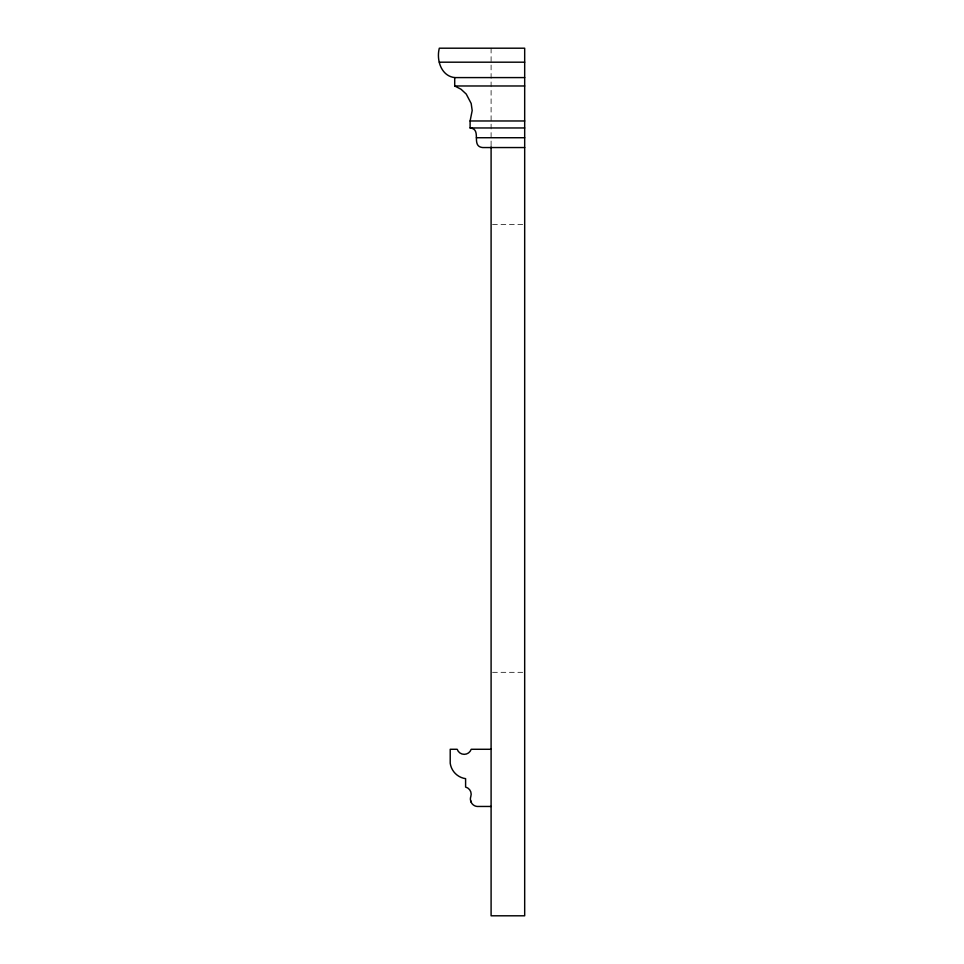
<?xml version="1.0" encoding="UTF-8"?>
<svg xmlns="http://www.w3.org/2000/svg" width="964" height="964" viewBox="0 0 964 964"><rect width="100%" height="100%" fill="white"/><g stroke="black" fill="none" stroke-linecap="round" stroke-linejoin="round"><path stroke-width="0.72" stroke-dasharray="4.82 3.62" d="M492.556 224.516L523.223 224.516M492.556 672.318L523.223 672.318M491.098 48.2L491.098 146.106"/><path stroke-width="1.45" d="M491.098 146.817L491.098 915.8L524.681 915.8L524.681 48.2L439.319 48.2C436.222 59.901 441.09 76.023 454.707 77.59L454.707 85.977L461.033 89.242L466.251 94.086L471.179 103.497L472.191 110.547L470.107 120.97L470.107 127.959C482.337 129.152 470.444 146.359 482.699 147.552L524.681 147.552M439.319 62.19L524.681 62.19M454.707 77.59L524.681 77.59M454.707 85.977L524.681 85.977M470.107 120.97L524.681 120.97M470.107 127.959L524.681 127.959M476.385 137.732L524.681 137.732M491.098 749.281L471.203 749.281A7.375 7.375 0 0 1 457.201 749.281L450.212 749.281L450.212 763.271A18.099 18.099 0 0 0 465.6 778.659L465.6 787.058A7.423 7.423 0 0 1 470.793 796.638A7.483 7.483 0 0 0 470.456 799.939L471.589 803.06A7.483 7.483 0 0 0 477.108 806.458L491.098 806.458M470.625 800.759L471.215 802.349"/></g></svg>
